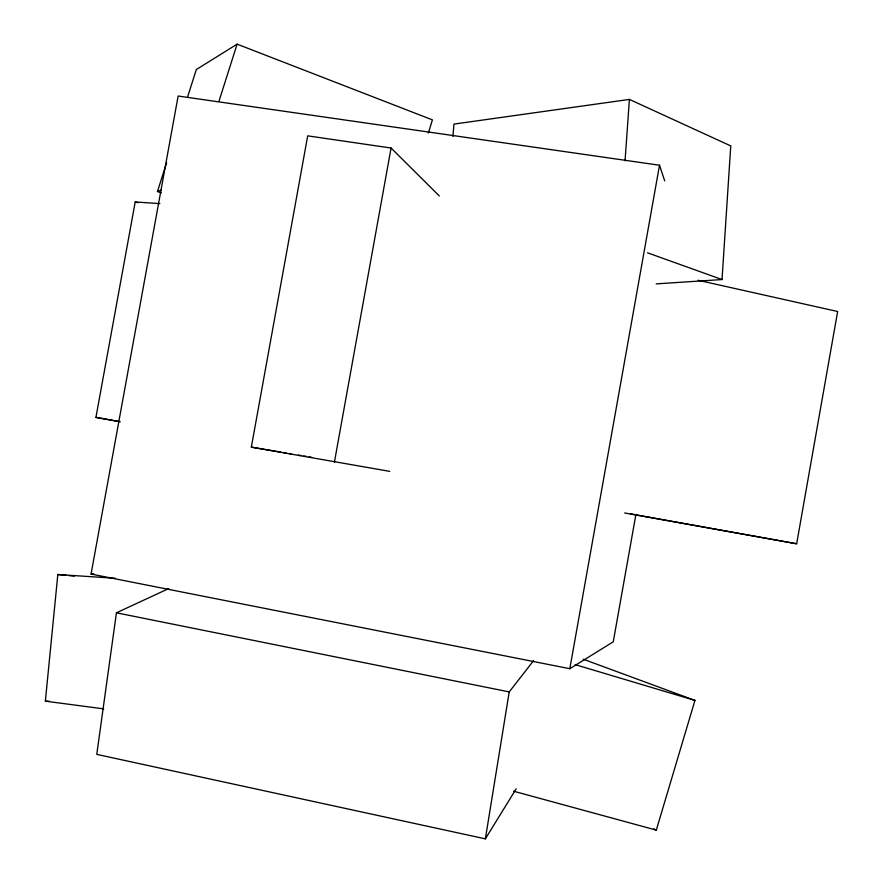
<?xml version="1.0" encoding="UTF-8"?>
<svg xmlns="http://www.w3.org/2000/svg" width="883" height="883" viewBox="0 0 883 883"><rect width="100%" height="100%" fill="white"/><g stroke="black" fill="none" stroke-linecap="round" stroke-linejoin="round"><path stroke-width="1.32" d="M656.212 283.885L722.018 279.547L730.76 145.916L629.402 99.404L453.95 124.095L452.957 136.457M625.054 160.794L629.402 99.404M103.719 708.872L45.353 701.168L57.825 574.524L115.397 578.277M168.774 588.553L116.435 612.802L96.766 754.38L485.363 838.85L516.18 788.806M485.363 838.85L509.226 691.908L533.575 660.639M624.634 512.968L796.654 543.773L837.647 311.511L698.133 280.264M569.822 668.707L659.513 165.231L178.145 96.026L91.059 574.049L569.822 668.707L613.255 641.809L635.903 514.469M389.734 471.367L251.335 447.14L307.703 135.85L391.07 148.024L439.337 195.96M334.414 462.14L391.07 148.024M120.298 421.82L95.927 417.383L135.209 201.986L159.867 203.609M513.553 791.201L656.301 830.13L694.943 700.407L583.288 659.237M428.343 133.013L432.427 119.878L237.108 44.15L196.313 69.558L187.538 97.097M218.896 101.501L237.108 44.15M161.335 192.913L157.45 191.523L166.644 162.671M157.45 191.523L161.192 190.088M91.059 574.049L93.797 573.906M45.353 701.168L49.47 701.312M57.825 574.524L66.026 575.33M68.753 575.595L74.216 576.124M251.335 447.14L280.882 452.129M283.575 452.582L286.258 453.045M288.94 453.498L291.633 453.95M298.344 455.087L301.026 455.54M303.719 455.992L306.401 456.445M309.094 456.897L311.776 457.35M95.927 417.383L119.006 421.489M630.782 513.906L796.654 543.773M116.435 612.802L509.226 691.908M135.209 201.986L137.792 202.737M575.142 664.623L694.943 700.407M647.515 252.803L722.018 279.547M653.884 828.85L656.301 830.13M659.513 165.231L664.7 180.872"/></g></svg>
